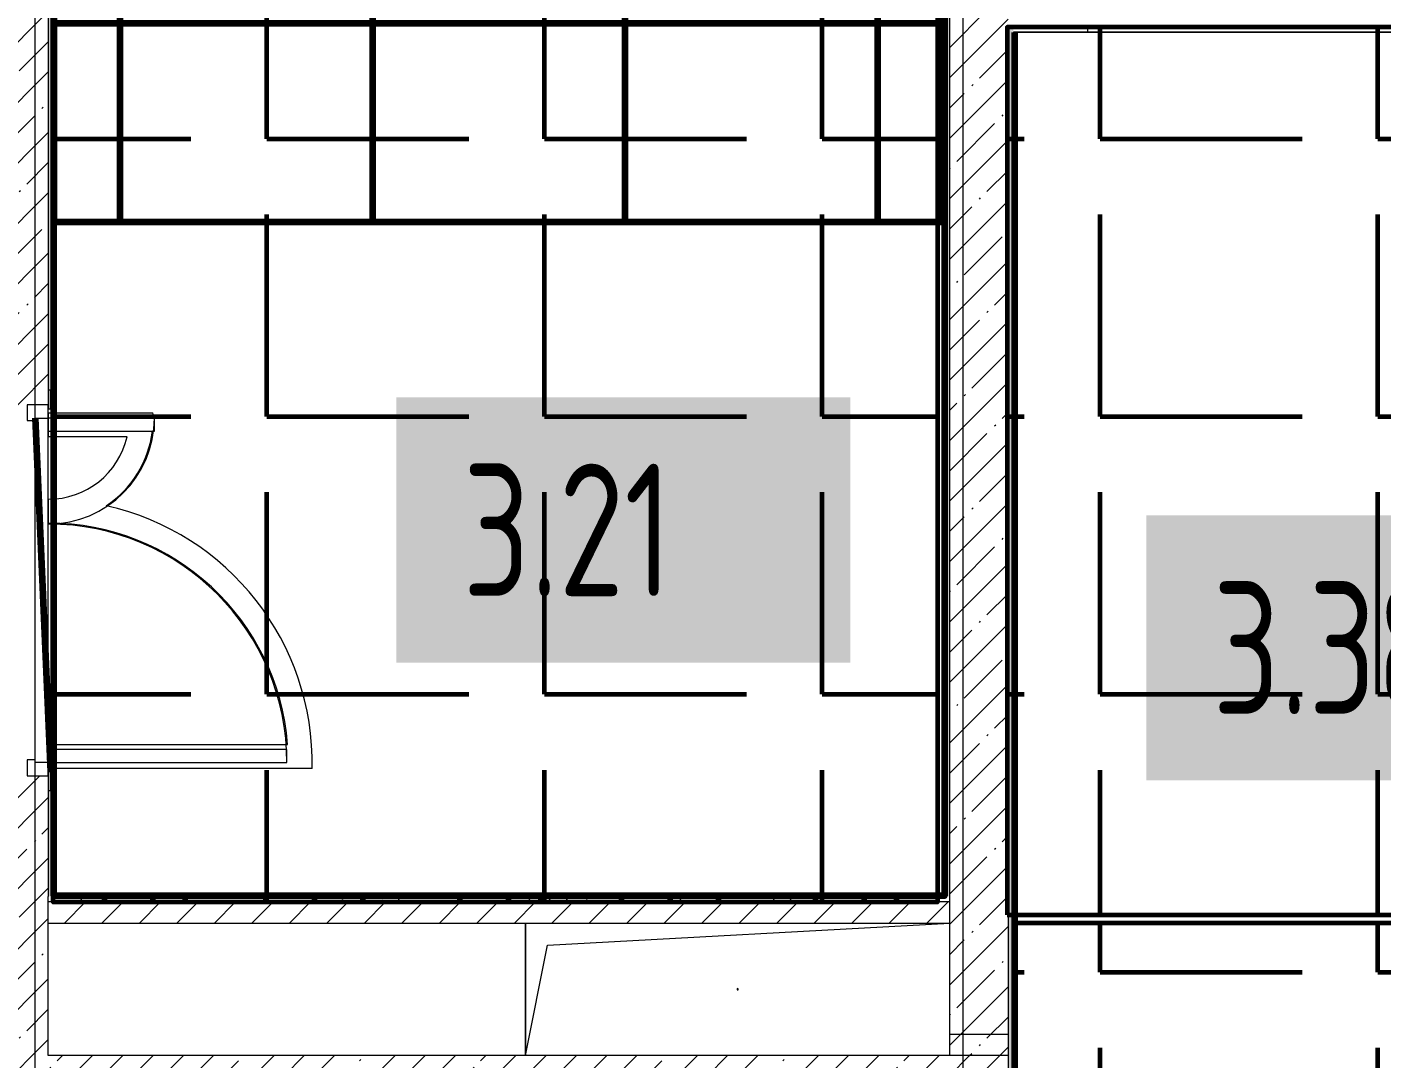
# Model space of a CAD drawing. Header units: millimetres. Extents: x -164500 to 426394, y -51911 to 102118.
# Drawn here: x 378557 to 383667, y 17257 to 21150 of the extents above; entities that cross this region are included whole.
import ezdxf

# ---------------------------------------------------------------- set-up
doc = ezdxf.new("R2010")
doc.units = ezdxf.units.MM
for name, color, linetype, lineweight in [('284 стык. профилей', 1, 'Continuous', 120), ('336 лестницы', 150, 'Continuous', 120), ('374 ПК-4', 211, 'Continuous', 120), ('469 плитка КР10 лестницы', 130, 'Continuous', 60), ('A-FLOR', 7, 'Continuous', 9), ('A-GENM', 7, 'Continuous', 9), ('A-WALL', 7, 'Continuous', 5), ('I-WALL', 7, 'Continuous', 5), ('Оси', 7, 'Continuous', 9)]:
    doc.layers.add(name, color=color, linetype=linetype, lineweight=lineweight)
for name, color, linetype, lineweight, true_color in [('A-DOOR-1', 7, 'Continuous', 5, 0xc0c0c0), ('A-DOOR-FRAM-1', 7, 'Continuous', 5, 0xc0c0c0), ('A-WALL-1', 9, 'Continuous', 5, 0x808080), ('A-WALL-FNSH-1', 9, 'Continuous', 5, 0x808080)]:
    doc.layers.add(name, color=color, linetype=linetype, lineweight=lineweight, true_color=true_color)
doc.styles.add('СПДС', font='ГОСТ тип А.ttf', dxfattribs={"width": 0.9})
pattern_1 = [(45, (289227.4, 1e-08), (-114.04925, 114.04925), []), (45, (289341.45, 1e-08), (-114.04925, 114.04925), [201.612, -40.322, 6.706, -33.617])]
pattern_2 = [(0, (289227.4, 1e-08), (243.84, 60.96), [20.117, -162.763, 20.117, -162.763, -975.36]), (0, (289227.4, 1e-08), (243.84, 60.96), [-365.76, 20.117, -345.643, 20.117, -162.763, -426.72]), (0, (289227.4, 1e-08), (243.84, 60.96), [-914.4, 20.117, -101.803, 20.117, -284.683]), (120, (289318.84, 30.48), (-174.71291, 180.691634), [20.117, -162.763, 20.117, -162.763, -975.36]), (120, (289318.84, 30.48), (-174.71291, 180.691634), [-365.76, 20.117, -345.643, 20.117, -162.763, -426.72]), (120, (289318.84, 30.48), (-174.71291, 180.691634), [-914.4, 20.117, -101.803, 20.117, -284.683]), (240, (289349.32, 152.4), (-69.12709, -241.651634), [20.117, -162.763, 20.117, -162.763, -975.36]), (240, (289349.32, 152.4), (-69.12709, -241.651634), [-365.76, 20.117, -345.643, 20.117, -162.763, -426.72]), (240, (289349.32, 152.4), (-69.12709, -241.651634), [-914.4, 20.117, -101.803, 20.117, -284.683])]
pattern_3 = [(0, (494712.8, 27014.1), (0, 1047.75), [762, -285.75]), (90, (494712.8, 27014.1), (-1047.75, 6e-14), [762, -285.75])]

# ---------------------------------------------------------------- blocks, each defined once
blk = doc.blocks.new('GM_Отверстие прямоугольное _в плите_ - Отверстие-21716445-Объем проектирования 3 этажа')
at = {"layer": 'A-GENM'}
for p, q in [((-800, -250), (-800, 250)), ((-800, 250), (-800, -250)), ((-716.7, 166.7), (800, 250)), ((-800, -250), (-716.7, 166.7))]:
    blk.add_line(p, q, dxfattribs=at)
for start, end in [(360, 180), (180, 360)]:
    blk.add_arc((0, 0), 2.5, start, end, dxfattribs=at)

msp = doc.modelspace()

# ---------------------------------------------------------------- hatches: boundary and pattern name
at = {"layer": '336 лестницы'}
h = msp.add_hatch(dxfattribs=at)
h.set_pattern_fill('ANSI37', color=256, scale=300, angle=45)
h.set_pattern_definition([(90, (205553.1, 26879), (-952.5, 0), []), (180, (205553.1, 26879), (-6e-14, -952.5), [])])
h.paths.add_polyline_path([(378658.402, 20414.776), (382012.121, 20414.776), (382014.446, 26205.358), (378660.727, 26205.358)])
at = {"layer": '469 плитка КР10 лестницы'}
h = msp.add_hatch(dxfattribs=at)
h.set_pattern_fill('ANGLE', color=256, scale=150)
h.set_pattern_definition(pattern_3)
h.paths.add_polyline_path([(378655.402, 21450), (381991.515, 21450), (381991.515, 17849.059), (378655.402, 17849.059)])
h = msp.add_hatch(dxfattribs=at)
h.set_pattern_fill('ANGLE', color=256, scale=150)
h.set_pattern_definition(pattern_3)
h.paths.add_polyline_path([(382254.402, 17800.557), (384104.402, 17800.557), (384104.402, 21149.059), (382254.402, 21149.059)])
h = msp.add_hatch(dxfattribs=at)
h.set_pattern_fill('ANGLE', color=256, scale=150)
h.set_pattern_definition(pattern_3)
h.paths.add_polyline_path([(382279.402, 13539.059), (383783.402, 13539.059), (383783.402, 17770.059), (382279.402, 17770.059)])
at = {"layer": 'I-WALL'}
h = msp.add_hatch(dxfattribs=at)
h.set_pattern_fill('FP_1', color=256, style=0, pattern_type=2)
h.set_pattern_definition(pattern_1)
h.paths.add_polyline_path([(378387.402, 17270), (378637.402, 17270), (378637.402, 18325), (378387.402, 18325), (378387.402, 17271.66)])
h.paths.add_polyline_path([(378557.402, 19725), (378637.402, 19725), (378637.402, 26850), (378387.402, 26850), (378387.402, 19725), (378392.402, 19725)])
h = msp.add_hatch(dxfattribs=at)
h.set_pattern_fill('FP_191', color=256, style=0, pattern_type=2)
h.set_pattern_definition(pattern_2)
h.paths.add_polyline_path([(378637.402, 17870), (378657.402, 17871), (378657.402, 18325), (378645.402, 18325), (378645.402, 18270), (378637.402, 18270), (378637.402, 18176.472)])
h.paths.add_polyline_path([(378657.402, 19725), (378657.402, 26829), (378637.402, 26830), (378637.557, 19780), (378645.402, 19780), (378645.402, 19725)])
h = msp.add_hatch(dxfattribs=at)
h.set_pattern_fill('FP_191', color=256, style=0, pattern_type=2)
h.set_pattern_definition(pattern_2)
h.paths.add_polyline_path([(382037.402, 17870), (382037.402, 26850), (382017.402, 26849.931), (382017.402, 17871)])
h = msp.add_hatch(dxfattribs=at)
h.set_pattern_fill('FP_1', color=256, style=0, pattern_type=2)
h.set_pattern_definition(pattern_1)
h.paths.add_polyline_path([(382037.402, 17270), (382198.735, 17270), (382237.846, 17323.333), (382257.402, 17270), (382257.402, 21400), (382037.402, 21400), (382037.402, 17350)])
h = msp.add_hatch(dxfattribs=at)
h.set_pattern_fill('FP_191', color=256, style=0, pattern_type=2)
h.set_pattern_definition(pattern_2)
h.paths.add_polyline_path([(382277.402, 13640), (382276.45, 21130), (382257.402, 21150), (382257.402, 13640)])
h.paths.add_polyline_path([(382277.402, 21130), (382277.402, 21150), (382257.402, 21150), (382271.291, 21136.111)])
h = msp.add_hatch(dxfattribs=at)
h.set_pattern_fill('FP_191', color=256, style=0, pattern_type=2)
h.set_pattern_definition(pattern_2)
h.paths.add_polyline_path([(382017.402, 17850), (382037.402, 17850), (382037.402, 17870), (378637.402, 17870), (378637.402, 17850), (382017.283, 17850)])
h = msp.add_hatch(dxfattribs=at)
h.set_pattern_fill('FP_22', color=256, style=0, pattern_type=2)
h.set_pattern_definition([(45, (289227.4, 1e-08), (-70.71068, 70.71068), [])])
h.paths.add_polyline_path([(382037.402, 17770), (382037.402, 17850), (378637.402, 17850), (378637.402, 17770), (382017.402, 17770)])
h = msp.add_hatch(dxfattribs=at)
h.set_pattern_fill('FP_1', color=256, style=0, pattern_type=2)
h.set_pattern_definition(pattern_1)
h.paths.add_polyline_path([(382037.52, 13620), (382227.402, 13620), (382227.402, 13628), (382257.402, 13628), (382257.402, 17270), (382237.846, 17323.333), (382198.735, 17270), (382037.402, 17270), (382037.402, 13620)])
h = msp.add_hatch(dxfattribs=at)
h.set_pattern_fill('FP_1', color=256, style=0, pattern_type=2)
h.set_pattern_definition(pattern_1)
h.paths.add_polyline_path([(375721.948, 17050), (382037.402, 17050), (382037.402, 17270), (375717.402, 17270), (375717.402, 17050)])

# ---------------------------------------------------------------- linework, layer by layer
at = {"layer": '284 стык. профилей'}
msp.add_lwpolyline([(378587.402, 19675), (378645.402, 18340)], dxfattribs=at)
at = {"layer": '336 лестницы'}
msp.add_lwpolyline([(378658.402, 20414.776), (382012.121, 20414.776), (382014.446, 26205.358), (378660.727, 26205.358)], close=True, dxfattribs=at)
at = {"layer": '374 ПК-4'}
for points in [[(382016.402, 25350), (382017.402, 17872), (378658.402, 17872), (378658.402, 21450)], [(382332.402, 13620), (382282.402, 13620), (382282.402, 21129)]]:
    msp.add_lwpolyline(points, dxfattribs=at)
at = {"layer": '469 плитка КР10 лестницы'}
for points in [[(378655.402, 21450), (381991.515, 21450), (381991.515, 17849.059), (378655.402, 17849.059)], [(382254.402, 17800.557), (384104.402, 17800.557), (384104.402, 21149.059), (382254.402, 21149.059)], [(382279.402, 13539.059), (383783.402, 13539.059), (383783.402, 17770.059), (382279.402, 17770.059)]]:
    msp.add_lwpolyline(points, close=True, dxfattribs=at)
at = {"layer": 'A-DOOR-1'}
for p, q in [((379037.402, 19675), (378637.402, 19675)), ((378637.402, 19675), (378637.402, 19625)), ((379037.402, 19625), (379037.402, 19675)), ((378637.402, 19625), (379037.402, 19625)), ((379537.402, 18425), (378637.402, 18425)), ((378637.402, 18425), (378637.402, 18375)), ((379537.402, 18375), (379537.402, 18425)), ((378637.402, 18375), (379537.402, 18375))]:
    msp.add_line(p, q, dxfattribs=at)
for centre, radius, start, end in [((378637.402, 19675), 400, 270, 0), ((378637.402, 18375), 900, 0, 90)]:
    msp.add_arc(centre, radius, start, end, dxfattribs=at)
at = {"layer": 'A-DOOR-FRAM-1'}
for p, q in [((378645.402, 19780), (378637.402, 19780)), ((378637.402, 19780), (378637.402, 19710)), ((378645.402, 19710), (378645.402, 19780)), ((378637.402, 19725), (378557.402, 19725)), ((378557.402, 19725), (378557.402, 19665)), ((378637.402, 19675), (378637.402, 19725)), ((378587.402, 19665), (378587.402, 19675)), ((378587.402, 19675), (378637.402, 19675)), ((378637.402, 19710), (378645.402, 19710)), ((378557.402, 19665), (378587.402, 19665)), ((378587.402, 18385), (378557.402, 18385)), ((378557.402, 18385), (378557.402, 18325)), ((378587.402, 18375), (378587.402, 18385)), ((378637.402, 18375), (378587.402, 18375)), ((378637.402, 18325), (378637.402, 18375)), ((378557.402, 18325), (378637.402, 18325)), ((378637.402, 18340), (378637.402, 18270)), ((378645.402, 18340), (378637.402, 18340)), ((378645.402, 18270), (378645.402, 18340)), ((378637.402, 18270), (378645.402, 18270))]:
    msp.add_line(p, q, dxfattribs=at)
at = {"layer": 'A-FLOR'}
for p, q in [((378658.402, 21450), (378658.402, 19675)), ((382017.402, 21450), (382017.402, 17871)), ((384107.402, 21130), (382277.402, 21130)), ((382277.402, 13640), (382277.402, 21129)), ((378637.402, 18425), (378637.402, 19675)), ((378637.787, 19675), (378637.787, 19694.563)), ((378637.787, 19694.563), (379032.219, 19694.563)), ((378637.787, 19604.563), (378637.787, 19625)), ((378658.402, 19625), (378658.402, 18425)), ((378934.919, 19604.563), (378637.787, 19604.563)), ((378637.787, 19278.394), (378637.787, 19368.394)), ((378637.787, 18425), (378637.787, 18443.406)), ((378637.787, 18443.406), (379540.075, 18443.406)), ((378637.787, 18353.406), (378637.787, 18375)), ((379632.586, 18353.406), (378637.787, 18353.406)), ((378658.402, 18355.462), (378658.402, 18375)), ((378658.402, 17870), (378658.402, 18353.406)), ((382017.402, 17870), (378658.402, 17870))]:
    msp.add_line(p, q, dxfattribs=at)
for centre, radius, start, end in [((378637.787, 19673.394), 395, 0.229261, 3.072011), ((378637.787, 19673.394), 395, 0.229261, 3.072011), ((378637.787, 19673.394), 395, 303.540485, 352.959683), ((378637.787, 19673.394), 395, 303.540485, 352.959683), ((378637.787, 19673.394), 305, 270, 346.957297), ((378637.787, 19673.394), 305, 270, 346.957297), ((378637.787, 18373.394), 995, 358.848904, 77.329464), ((378637.787, 18373.394), 995, 358.848904, 77.329464), ((378637.787, 18373.394), 905, 4.436871, 90), ((378637.787, 18373.394), 905, 4.436871, 90)]:
    msp.add_arc(centre, radius, start, end, dxfattribs=at)
at = {"layer": 'A-WALL'}
for p, q in [((378637.402, 27100), (378637.402, 19780)), ((378657.402, 26829), (378657.402, 19725)), ((378657.402, 19725), (378657.402, 26829)), ((382037.402, 17270), (382037.402, 26850)), ((378657.402, 18325), (378657.402, 17871)), ((378657.402, 17870), (378657.402, 18325)), ((378637.402, 18270), (378637.402, 17870)), ((378657.402, 17870), (378658.402, 17870)), ((382017.402, 17870), (378657.402, 17870)), ((382016.402, 17871), (382017.402, 17871)), ((382257.402, 17350), (382257.402, 13628))]:
    msp.add_line(p, q, dxfattribs=at)
at = {"layer": 'A-WALL-1'}
for p, q in [((382257.402, 21150), (382257.402, 17350)), ((378645.402, 19725), (378657.402, 19725)), ((378657.402, 18325), (378645.402, 18325)), ((378637.402, 17270), (378637.402, 17870)), ((382037.402, 17850), (378637.402, 17850)), ((378637.402, 17770), (382037.402, 17770)), ((382257.402, 17350), (382037.402, 17350)), ((382257.402, 17270), (378637.402, 17270))]:
    msp.add_line(p, q, dxfattribs=at)
at = {"layer": 'A-WALL-FNSH-1'}
for p, q in [((382278.402, 13641), (382278.402, 21129)), ((382557.402, 21150), (382557.402, 21130)), ((382558.402, 21129), (382558.402, 21150)), ((378657.402, 19725), (378658.402, 19725)), ((378658.402, 18325), (378657.402, 18325))]:
    msp.add_line(p, q, dxfattribs=at)
at = {"layer": 'I-WALL'}
for p, q in [((382016.402, 17871), (382016.402, 26435)), ((382277.402, 21130), (385837.402, 21130)), ((382277.402, 21130), (382277.402, 21129)), ((388300.902, 21129), (382277.402, 21129)), ((382278.902, 13640), (382278.902, 21129)), ((382279.902, 21129), (382279.902, 13640)), ((382587.402, 21130), (382587.402, 21129)), ((378657.402, 17872), (382017.402, 17872)), ((378657.402, 17871), (382016.402, 17871)), ((382017.402, 17871), (382017.402, 17870))]:
    msp.add_line(p, q, dxfattribs=at)
at = {"layer": 'Оси'}
for points in [[(378587.402, -1906.259), (378587.402, 3093.741), (378587.402, 16915.097), (378587.402, 21915.097)], [(382087.402, -1906.259), (382087.402, 3093.741), (382087.402, 16915.097), (382087.402, 21915.097)]]:
    msp.add_lwpolyline(points, dxfattribs=at)

# ---------------------------------------------------------------- block references
at = {"layer": 'A-GENM'}
msp.add_blockref('GM_Отверстие прямоугольное _в плите_ - Отверстие-21716445-Объем проектирования 3 этажа', (381237.402, 17520), dxfattribs=at)

# ---------------------------------------------------------------- texts
at = {"char_height": 500, "attachment_point": 1, "style": 'СПДС', "bg_fill": 1, "box_fill_scale": 1.5, "bg_fill_color": 7, "bg_fill_true_color": 16777215, "bg_fill_transparency": 0}
for s, insert, width in [('3.21', (380200.231, 19502.574), 1212.1515), ('3.38', (383028.362, 19058.087), 1327.5945)]:
    msp.add_mtext(s, dxfattribs=dict(at, insert=insert, width=width))

doc.saveas('drawing.dxf')
